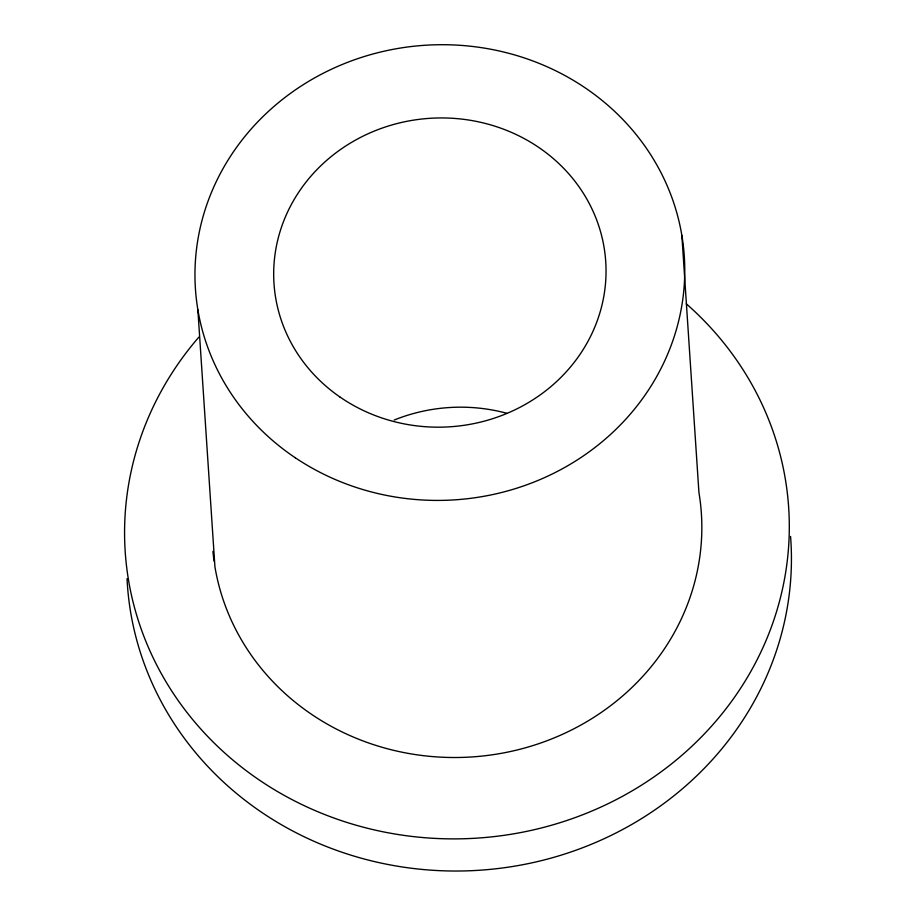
<?xml version="1.0" encoding="UTF-8"?>
<svg xmlns="http://www.w3.org/2000/svg" width="916" height="916" viewBox="0 0 916 916"><rect width="100%" height="100%" fill="white"/><g stroke="black" fill="none" stroke-linecap="round" stroke-linejoin="round"><path stroke-width="1.37" d="M681.859 235.401L698.931 492.499A244.973 227.775 -3.8 0 1 494.537 754.463A244.973 227.775 -3.8 0 1 214.928 566.809L197.856 309.711M790.565 536.444A332.474 309.127 -3.8 0 1 478.599 870.303A332.474 309.127 -3.8 0 1 127.038 578.717M394.235 420.02A166.231 154.564 -3.8 0 1 506.903 413.299M686.324 303.837A332.474 309.127 -3.8 0 1 703.488 734.815A332.474 309.127 -3.8 0 1 240.69 766.417A332.474 309.127 -3.8 0 1 198.852 337.134M214.081 561.245A244.973 227.775 -3.8 0 1 212.936 551.386M339.756 396.868A166.231 154.564 -3.8 0 0 604.789 290.029A166.231 154.564 -3.8 0 0 375.022 130.782A166.231 154.564 -3.8 0 0 339.756 396.868M295.33 457.794A244.973 227.775 -3.8 0 0 683.347 294.849A244.973 227.775 -3.8 0 0 340.901 65.036A244.973 227.775 -3.8 0 0 295.33 457.794"/></g></svg>
